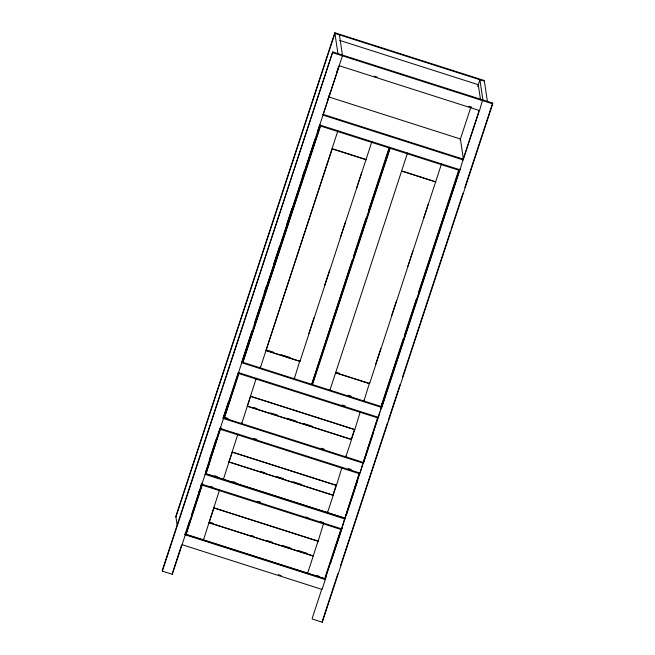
<?xml version="1.0" encoding="UTF-8"?>
<svg xmlns="http://www.w3.org/2000/svg" width="655" height="655" viewBox="0 0 655 655"><rect width="100%" height="100%" fill="white"/><g stroke="black" fill="none" stroke-linecap="round" stroke-linejoin="round"><path stroke-width="0.98" d="M487.377 101.386L484.274 80.508L334.828 32.75L175.835 516.32L177.137 525.073M175.933 516.992L334.926 33.421L484.373 81.179M321.785 589.123L312.214 618.246L312.337 619.065L322.301 622.25L492.732 103.875L492.609 103.056L332.699 51.95L162.268 570.325L162.391 571.144L172.355 574.329L342.663 55.135M162.391 571.144L332.699 51.95M200.667 486.19L201.625 483.275M209.289 459.974L215.986 439.579M223.011 418.217L228.439 401.712M264.194 292.957L266.429 286.161M273.454 264.8L279.521 246.345M286.546 224.984L291.974 208.478M302.192 177.407L304.428 170.611M327.729 99.724L329.964 92.928M336.989 71.567L338.586 66.712M172.552 572.544L181.484 545.361M184.997 534.685L189.786 520.119M191.702 514.298L201.593 484.201M205.424 472.55L220.105 427.903M223.298 418.193L238.297 372.564M242.129 360.921L252.019 330.824M254.574 323.062L314.899 139.589M317.454 131.827L319.681 125.031M323.193 114.355L339.151 65.811M202.231 485.134L185.995 534.505L202.108 484.315L202.231 485.134L341.214 529.551L324.986 578.922L184.89 534.185M205.965 473.778L220.448 428.526L205.965 473.778L344.948 518.195L359.439 472.943L344.948 518.195M238.911 373.555L224.305 417.988L238.788 372.736L238.911 373.555L377.902 417.972L363.296 462.405L223.191 417.669L223.314 418.488L363.296 463.224L363.173 462.405M320.565 126.055L242.899 362.281L320.442 125.228L320.565 126.055L389.438 148.063L311.764 384.288L352.234 260.01M232.304 452.048L229.062 461.922L333.174 495.196L336.416 485.322L233.278 452.359M223.396 479.345L237.888 434.093M308.816 333.469L314.023 317.626M324.577 285.547L329.686 269.991M340.232 237.912L345.48 221.971M356.631 188.034L361.732 172.519M299.892 360.618L294.332 378.721L294.21 377.902M353.52 256.121L365.981 218.205M368.536 210.427L389.316 147.244L389.438 148.063M390.183 148.3L312.517 384.534L312.394 383.707L390.061 147.481L390.183 148.3L459.057 170.308L381.382 406.542L381.259 405.723M329.948 390.102L407.5 153.049M375.651 364.18L380.768 348.624M391.502 315.972L396.431 300.989M407.762 266.519L412.863 251.004M423.597 218.361L428.485 203.5M317.372 542.291L317.978 540.432L318.101 541.259L213.989 507.985M333.076 494.525L336.318 484.651L336.441 485.47L232.328 452.196M351.416 438.735L353.995 430.9M369.51 382.872L363.951 400.966L363.828 400.148M318.101 541.259L323.66 523.157M336.441 485.47L342 467.367M460.097 139.949L470.953 106.937M477.683 86.46L479.894 79.746L482.899 99.953M381.587 404.749L403.316 338.643M404.594 334.754L416.424 298.786M418.34 292.949L458.615 170.464M325.183 577.129L341.091 528.732L341.214 529.551M344.538 519.096L341.714 528.888L201.724 484.151L201.609 483.333M362.878 463.306L360.053 473.098L220.072 428.362M379.744 412.003L378.394 417.317L238.412 372.58M380.334 410.21L381.226 407.516M324.978 579.413L459.671 169.768M462.856 160.057L479.133 110.548M325.183 579.634L326.46 575.753M330.611 563.128L342.106 528.176M346.258 515.55L357.745 480.59M363.492 463.11L373.391 433.012M381.521 406.624L381.636 407.443L241.654 362.706L241.531 361.887L382.012 406.78L460.228 168.892M322.94 114.297L463.421 159.198L479.067 111.604M325.322 579.569L185.34 534.832L185.218 534.013L325.199 578.75L325.322 579.569L322.072 589.443L182.09 544.706M320.066 125.072L460.047 169.809L463.167 159.116M322.497 620.457L337.816 573.862M340.371 566.1L387.604 422.426M388.243 420.485L400.049 384.567M402.604 376.805L450.484 231.19M451.115 229.25L462.929 193.331M464.845 187.51L492.609 103.056M339.724 40.413L478.265 84.683L480.524 99.838M332.822 52.768L492.732 103.875M374.414 76.193L377.329 77.126M468.71 106.331L471.625 107.256M339.544 65.828L479.525 110.564L482.645 99.871M329.621 97.194L460.416 138.991L463.421 159.198M463.29 159.935L323.308 115.198L323.185 114.379M366.301 159.624L332.298 148.75L265.987 350.425L299.99 361.29L371.876 141.668M402.89 171.315L434.945 181.558M332.322 148.906L366.317 159.771M401.941 171.151L435.935 182.016M266.863 350.065L273.659 352.243M281.437 354.723L290.173 357.515M336.482 372.31L339.396 373.244M335.606 372.679L369.608 383.543L441.495 163.914M266.012 350.572L300.015 361.437M335.63 372.826L369.633 383.691M348.288 395.178L351.203 396.111M342.303 405.003L345.218 405.928M250.669 396.406L354.781 429.68L360.34 411.586M254.115 407.639L257.03 408.573M270.654 412.928L277.466 415.106M287.193 418.209L295.954 421.009M303.74 423.498L312.492 426.299M225.156 417.481L228.055 418.406M321.409 448.241L324.331 449.174M253.968 438.416L256.883 439.349M348.264 468.554L351.178 469.488M220.571 429.344L359.562 473.761M260.092 471.199L264.964 472.754M276.639 476.488L283.451 478.666M293.178 481.777L301.939 484.569M214.562 475.743L217.468 476.668M233.008 481.638L235.931 482.571M205.826 473.77L344.833 518.195L344.956 519.014L204.974 474.277M257.546 501.345L260.453 502.279M209.952 486.297L212.859 487.23M257.497 501.493L260.403 502.426M306.008 517L307.948 517.622M320.565 521.65L323.472 522.584M209.968 522.281L212.883 523.214M250.832 535.348L253.755 536.281M267.379 540.629L272.243 542.184M281.969 545.296L290.73 548.096M298.516 550.585L307.269 553.385M209.117 522.796L313.229 556.07L307.547 573.346L307.424 572.527M316.144 575.311L319.05 576.244M278.211 574.648L281.126 575.573M459.925 168.99L460.047 169.809M458.934 169.489L459.057 170.308M339.413 34.854L342.418 55.053M334.828 32.75L337.931 53.62M381.562 403.75L382.012 406.78M337.882 130.803L260.33 367.856L260.207 367.037M377.902 417.972L377.779 417.153L363.296 462.405M345.734 456.011L345.856 456.838L351.538 439.554L247.426 406.28L247.303 405.461M327.394 511.801L327.516 512.619L333.198 495.344L229.078 462.07L228.955 461.251M324.864 578.095L324.986 578.922M322.178 621.431L322.301 622.25M256.228 378.312L241.744 423.564L241.621 422.745M226.867 407.418L227.162 409.408M221.079 427.846L221.374 429.836M219.548 489.883L203.435 540.072L203.312 539.253M208.527 463.208L208.822 465.197M198.719 491.586L199.161 494.574M172.232 573.51L172.355 574.329M213.964 507.838L209.092 522.641L313.213 555.915L318.076 541.104L213.964 507.838M250.644 396.259L247.402 406.133L351.514 439.407L354.764 429.533L250.644 396.259"/></g></svg>
